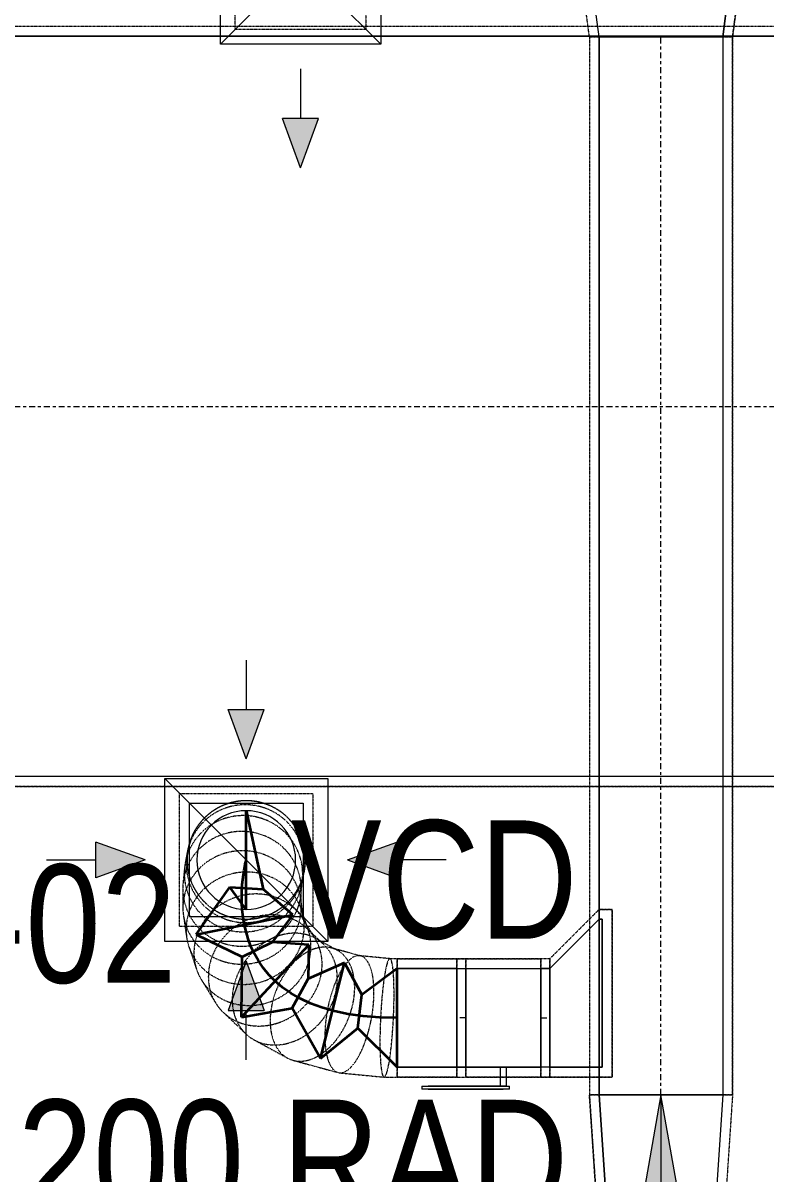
# Model space of a CAD drawing. Header units: inches. Extents: x -83664 to 20107, y -47222 to 19398.
# Drawn here: x -25750 to -24244, y -36482 to -34150 of the extents above; entities that cross this region are included whole.
import ezdxf

# ---------------------------------------------------------------- set-up
doc = ezdxf.new("R2010")
doc.units = ezdxf.units.IN
doc.header["$MEASUREMENT"] = 0
doc.linetypes.add('Center', pattern=[29.999999, 12, -6, 6, -6])
doc.linetypes.add('Hidden 0_50', pattern=[1.0584, 0.5292, -0.5292])
for name, color, linetype, lineweight in [('A-DETL-GENF', 7, 'Continuous', 9), ('G-ANNO-TEXT', 7, 'Continuous', 9), ('M-HVAC-CDFF', 7, 'Continuous', 9), ('M-HVAC-DUCT-CNTR', 7, 'Center', 9), ('M-HVAC-DUCT-IDEN', 7, 'Continuous', 18)]:
    doc.layers.add(name, color=color, linetype=linetype, lineweight=lineweight)
doc.layers.add('M-HVAC-DUCT', color=7, linetype='Continuous', lineweight=9, true_color=0xffe97f)
doc.layers.add('M-HVAC-DUCT-PATT', color=7, linetype='Continuous', lineweight=35, true_color=0x007f00)
doc.styles.add('Arial Narrow_21', font='ARIALN.TTF', dxfattribs={"height": 240})

# ---------------------------------------------------------------- blocks, each defined once
blk = doc.blocks.new('GCE-AT-Return Air Rectangular Diffuser - 230x230-V40-FIRST FLOOR AC CONDITIONING LAYOUT - PART A')
at = {"layer": 'A-DETL-GENF', "true_color": 0xff00ff}
for points in [[(0, 205), (36.4, 305), (-36.4, 305)], [(-305, -36.4), (-205, 0), (-305, 36.4)], [(305, -36.4), (305, 36.4), (205, 0)], [(36.4, -305), (0, -205), (-36.4, -305)]]:
    blk.add_hatch(color=6, dxfattribs=at).paths.add_polyline_path(points)
at = {"layer": 'A-DETL-GENF', "color": 6, "true_color": 0xff00ff}
for p, q in [((0, 405), (0, 305)), ((0, 205), (-36.4, 305)), ((-36.4, 305), (36.4, 305)), ((0, 205), (36.4, 305)), ((-165, 165), (165, 165)), ((-165, -165), (-165, 165)), ((-165, 165), (165, -165)), ((165, 165), (165, -165)), ((-205, 0), (-305, 36.4)), ((-305, -36.4), (-305, 36.4)), ((205, 0), (305, 36.4)), ((305, 36.4), (305, -36.4)), ((405, 0), (305, 0)), ((-405, 0), (-305, 0)), ((-205, 0), (-305, -36.4)), ((205, 0), (305, -36.4)), ((165, -165), (-165, -165)), ((0, -205), (-36.4, -305)), ((0, -205), (36.4, -305)), ((-36.4, -305), (36.4, -305)), ((0, -405), (0, -305))]:
    blk.add_line(p, q, dxfattribs=at)
blk = doc.blocks.new('M_Rectangular to Round Transition - Angle - 45 Degree-7636242-FIRST FLOOR AC CONDITIONING LAYOUT - PART A')
at = {"layer": 'M-HVAC-DUCT', "color": 6, "true_color": 0xff00ff}
for p, q in [((0, 100), (120.7, 100)), ((120.7, 100), (0, 100)), ((0, 100), (0, -100)), ((0, -100), (0, 100)), ((120.7, 0), (120.7, 100)), ((120.7, 0), (120.7, 100)), ((120.7, -100), (120.7, 0)), ((120.7, -100), (120.7, 0)), ((0, -100), (120.7, -100)), ((120.7, -100), (0, -100))]:
    blk.add_line(p, q, dxfattribs=at)
blk = doc.blocks.new('M_Rectangular to Round Transition - Angle - 45 Degree-7626202-FIRST FLOOR AC CONDITIONING LAYOUT - PART A')
at = {"layer": 'M-HVAC-DUCT', "color": 6, "true_color": 0xff00ff}
for p, q in [((132975.6, 86453.8), (133205.6, 86453.8)), ((132975.6, 86223.8), (132975.6, 86453.8)), ((133205.6, 86453.8), (133205.6, 86223.8)), ((133205.6, 86223.8), (132975.6, 86223.8))]:
    blk.add_line(p, q, dxfattribs=at)
for start, end in [(90, 180), (0, 90), (180, 270), (270, 0)]:
    blk.add_arc((133090.6, 86338.8), 100, start, end, dxfattribs=at)
blk = doc.blocks.new('GCE-AT-Supply Air Rectangular Diffuser - 225x225-V55-FIRST FLOOR AC CONDITIONING LAYOUT - PART A')
at = {"layer": 'A-DETL-GENF', "true_color": 0xff7f00}
for points in [[(36.4, 312.5), (0, 412.5), (-36.4, 312.5)], [(-312.5, 36.4), (-412.5, 0), (-312.5, -36.4)], [(412.5, 0), (312.5, 36.4), (312.5, -36.4), (338.5, -26.9)], [(36.4, -312.5), (-36.4, -312.5), (0, -412.5)]]:
    blk.add_hatch(color=30, dxfattribs=at).paths.add_polyline_path(points)
at = {"layer": 'A-DETL-GENF', "color": 30, "true_color": 0xff7f00}
for p, q in [((0, 412.5), (-36.4, 312.5)), ((0, 412.5), (36.4, 312.5)), ((-36.4, 312.5), (36.4, 312.5)), ((0, 212.5), (0, 312.5)), ((-162.5, -162.5), (162.5, 162.5)), ((-162.5, 162.5), (162.5, -162.5)), ((-162.5, -162.5), (-162.5, 162.5)), ((-162.5, 162.5), (162.5, 162.5)), ((162.5, 162.5), (162.5, -162.5)), ((-412.5, 0), (-312.5, 36.4)), ((-312.5, -36.4), (-312.5, 36.4)), ((312.5, 36.4), (312.5, -36.4)), ((412.5, 0), (312.5, 36.4)), ((212.5, 0), (312.5, 0)), ((-412.5, 0), (-312.5, -36.4)), ((-212.5, 0), (-312.5, 0)), ((412.5, 0), (312.5, -36.4)), ((162.5, -162.5), (-162.5, -162.5)), ((0, -212.5), (0, -312.5)), ((36.4, -312.5), (-36.4, -312.5)), ((0, -412.5), (-36.4, -312.5)), ((0, -412.5), (36.4, -312.5))]:
    blk.add_line(p, q, dxfattribs=at)
blk = doc.blocks.new('TEMW-ME-DMP-Volume Control Damper - Standard-V112-FIRST FLOOR AC CONDITIONING LAYOUT - PART A')
at = {"layer": 'M-HVAC-DUCT', "color": 6, "true_color": 0xff00ff}
for p, q in [((-165.1, 138.1), (-165.1, 144.4)), ((-152.4, 144.4), (-165.1, 144.4)), ((0, 144.4), (-152.4, 144.4)), ((-152.4, 144.4), (0, 144.4)), ((12.7, 144.4), (0, 144.4)), ((12.7, 144.4), (12.7, 138.1)), ((-165.1, 138.1), (-152.4, 138.1)), ((0, 138.1), (-152.4, 138.1)), ((-152.4, 138.1), (0, 138.1)), ((-6.4, 100), (-6.4, 138.1)), ((6.3, 138.1), (-6.4, 138.1)), ((6.3, 138.1), (-6.4, 138.1)), ((0, 138.1), (12.7, 138.1)), ((6.3, 138.1), (6.3, 100)), ((-76.2, 100), (-76.2, -100)), ((-76.2, -100), (-76.2, 100)), ((76.2, 100), (-76.2, 100)), ((-76.2, 100), (76.2, 100)), ((-76.2, 100), (76.2, 100)), ((-6.4, 100), (6.3, 100)), ((-6.4, 100), (6.3, 100)), ((76.2, 100), (76.2, -100)), ((76.2, -100), (76.2, 100)), ((-76.2, -100), (76.2, -100)), ((-76.2, -100), (76.2, -100)), ((-76.2, -100), (76.2, -100))]:
    blk.add_line(p, q, dxfattribs=at)
blk = doc.blocks.new('M_Rectangular Tap - Beveled - Standard-7399545-FIRST FLOOR AC CONDITIONING LAYOUT - PART A')
at = {"layer": 'M-HVAC-DUCT', "color": 6, "true_color": 0xff00ff}
for p, q in [((0, 200), (-6.096, 200)), ((-6.096, -100), (-6.096, 200)), ((-6.096, 200), (-6.096, -100)), ((-6.096, 200), (0, 200)), ((100, 100), (0, 200)), ((100, 100), (0, 200)), ((100, 100), (100, -100)), ((100, -100), (100, 100)), ((-6.096, -100), (100, -100)), ((100, -100), (-6.096, -100))]:
    blk.add_line(p, q, dxfattribs=at)
blk = doc.blocks.new('M_Rectangular Transition - Length - Standard-9472428-FIRST FLOOR AC CONDITIONING LAYOUT - PART A')
at = {"layer": 'M-HVAC-DUCT', "color": 6, "true_color": 0xff00ff}
for p, q in [((0, 125), (375, 175.3)), ((0, 125), (375, 175.3)), ((375, -174.7), (375, 175.3)), ((375, 175.3), (375, -174.7)), ((0, 125), (0, -125)), ((0, -125), (0, 125)), ((0, -125), (375, -174.7)), ((375, -174.7), (0, -125))]:
    blk.add_line(p, q, dxfattribs=at)
blk = doc.blocks.new('M_Rectangular Transition - Length - Standard-7517245-FIRST FLOOR AC CONDITIONING LAYOUT - PART A')
at = {"layer": 'M-HVAC-DUCT', "color": 6, "true_color": 0xff00ff}
for p, q in [((0, 125), (0, -125)), ((0, 125), (375, 100)), ((0, 125), (375, 100)), ((0, -125), (0, 125)), ((375, -100), (375, 100)), ((375, 100), (375, -100)), ((0, -125), (375, -100)), ((375, -100), (0, -125))]:
    blk.add_line(p, q, dxfattribs=at)
blk = doc.blocks.new('TEMW-SMBZ-HO-BM-HVAC-00002_rvt-1-FIRST FLOOR AC CONDITIONING LAYOUT - PART A')
at = {"layer": 'M-HVAC-DUCT', "color": 6, "linetype": 'Hidden 0_50', "true_color": 0xff00ff}
for p, q in [((126854.7, 64194.6), (126804.4, 64569.6)), ((126854.7, 64194.6), (126804.4, 64569.6)), ((127144.7, 64194.6), (127194.4, 64569.6)), ((127194.4, 64569.6), (127144.7, 64194.6)), ((127144.7, 64194.6), (126854.7, 64194.6)), ((126854.7, 64194.6), (127144.7, 64194.6)), ((126854.7, 64194.6), (126854.7, 62051)), ((126854.7, 64194.6), (126854.7, 62051)), ((126854.7, 64194.6), (127144.7, 64194.6)), ((127144.7, 64194.6), (126854.7, 64194.6)), ((127144.7, 62051), (127144.7, 64194.6)), ((127144.7, 64194.6), (127144.7, 62051)), ((126024.4, 62391.8), (126024.4, 62661.8)), ((126024.4, 62661.8), (126294.4, 62661.8)), ((126294.4, 62661.8), (126294.4, 62391.8)), ((126039.5, 62541), (126035.7, 62520.3)), ((126042.8, 62555.4), (126041, 62547.9)), ((126034.4, 62511), (126031.3, 62479.9)), ((126271.9, 62477.4), (126275.6, 62497.7)), ((126274.1, 62490.8), (126275.9, 62498.2)), ((126270.2, 62456.8), (126273.2, 62486.8)), ((126271, 62432.2), (126270.7, 62468.8)), ((126030.7, 62467.9), (126031, 62429.1)), ((126275.8, 62407.2), (126269.8, 62447.4)), ((126285, 62385.3), (126271.2, 62425.9)), ((126774.7, 62326.8), (126874.7, 62426.8)), ((126874.7, 62426.8), (126774.7, 62326.8)), ((126874.7, 62426.8), (126900.8, 62426.8)), ((126900.8, 62426.8), (126874.7, 62426.8)), ((126900.8, 62426.8), (126900.8, 62086.8)), ((126900.8, 62086.8), (126900.8, 62426.8)), ((126032.2, 62413.8), (126038.6, 62369.9)), ((126298.4, 62368.5), (126275.1, 62406.3)), ((126294.4, 62391.8), (126024.4, 62391.8)), ((126316.4, 62355.7), (126282.8, 62387.7)), ((126343.9, 62343.9), (126299.4, 62368.1)), ((126043.2, 62351.2), (126058.9, 62304.7)), ((126391.6, 62332.3), (126332.8, 62348.3)), ((126450.5, 62326.8), (126388.8, 62332.8)), ((126465.1, 62326.8), (126450.4, 62326.8)), ((126465.1, 62086.8), (126465.1, 62326.8)), ((126465.1, 62086.8), (126465.1, 62326.8)), ((126585.8, 62326.8), (126465.1, 62326.8)), ((126465.1, 62326.8), (126585.8, 62326.8)), ((126465.1, 62326.8), (126465.1, 62206.8)), ((126465.1, 62326.8), (126465.1, 62206.8)), ((126585.8, 62326.8), (126585.8, 62086.8)), ((126585.8, 62086.8), (126585.8, 62326.8)), ((126585.8, 62326.8), (126585.8, 62086.8)), ((126585.8, 62086.8), (126585.8, 62326.8)), ((126604, 62326.8), (126585.8, 62326.8)), ((126585.8, 62326.8), (126604, 62326.8)), ((126756.4, 62326.8), (126604, 62326.8)), ((126604, 62326.8), (126604, 62086.8)), ((126604, 62086.8), (126604, 62326.8)), ((126604, 62326.8), (126756.4, 62326.8)), ((126604, 62326.8), (126604, 62086.8)), ((126604, 62086.8), (126604, 62326.8)), ((126756.4, 62086.8), (126756.4, 62326.8)), ((126756.4, 62326.8), (126756.4, 62086.8)), ((126756.4, 62086.8), (126756.4, 62326.8)), ((126756.4, 62326.8), (126756.4, 62086.8)), ((126774.7, 62326.8), (126756.4, 62326.8)), ((126774.7, 62326.8), (126756.4, 62326.8)), ((126774.7, 62086.8), (126774.7, 62326.8)), ((126774.7, 62326.8), (126774.7, 62086.8)), ((126774.7, 62086.8), (126774.7, 62326.8)), ((126774.7, 62326.8), (126774.7, 62086.8)), ((126068.7, 62283.8), (126097.2, 62237.4)), ((126112.8, 62218.2), (126158.5, 62174.7)), ((126465.1, 62206.8), (126465.1, 62086.8)), ((126465.1, 62206.8), (126465.1, 62086.8)), ((126175.5, 62162.3), (126243.1, 62125.5)), ((126254.2, 62121), (126345.3, 62096.2)), ((126348.1, 62095.6), (126438.6, 62086.8)), ((126438.8, 62086.8), (126465.1, 62086.8)), ((126585.8, 62086.8), (126465.1, 62086.8)), ((126465.1, 62086.8), (126585.8, 62086.8)), ((126585.8, 62086.8), (126604, 62086.8)), ((126585.8, 62086.8), (126604, 62086.8)), ((126604, 62086.8), (126756.4, 62086.8)), ((126756.4, 62086.8), (126604, 62086.8)), ((126756.4, 62086.8), (126774.7, 62086.8)), ((126774.7, 62086.8), (126756.4, 62086.8)), ((126900.8, 62086.8), (126774.7, 62086.8)), ((126774.7, 62086.8), (126900.8, 62086.8)), ((127144.7, 62051), (126854.7, 62051)), ((126854.7, 62051), (127144.7, 62051)), ((126854.7, 62051), (126879.7, 61676)), ((126879.7, 61676), (126854.7, 62051)), ((127144.7, 62051), (126854.7, 62051)), ((126854.7, 62051), (127144.7, 62051)), ((127144.7, 62051), (127119.7, 61676)), ((127144.7, 62051), (127119.7, 61676))]:
    blk.add_line(p, q, dxfattribs=at)
at = {"layer": 'M-HVAC-DUCT', "color": 30, "linetype": 'Hidden 0_50', "true_color": 0xff7f00}
for p, q in [((126136.9, 64209.3), (126136.9, 64474.3)), ((126401.9, 64474.3), (126401.9, 64209.3)), ((128207, 64215.6), (124159.4, 64215.6)), ((128207, 64215.6), (124159.4, 64215.6)), ((126401.9, 64209.3), (126136.9, 64209.3)), ((124159.4, 62675.6), (128207, 62675.6)), ((128207, 62675.6), (124159.4, 62675.6))]:
    blk.add_line(p, q, dxfattribs=at)
at = {"layer": 'M-HVAC-DUCT', "color": 30, "true_color": 0xff7f00}
for p, q in [((124159.4, 64195.6), (128207, 64195.6)), ((128207, 64195.6), (124159.4, 64195.6)), ((128207, 62695.6), (124159.4, 62695.6)), ((128207, 62695.6), (124159.4, 62695.6))]:
    blk.add_line(p, q, dxfattribs=at)
at = {"layer": 'M-HVAC-DUCT', "color": 6, "true_color": 0xff00ff}
for p, q in [((126874.7, 64194.6), (127124.7, 64194.6)), ((127124.7, 64194.6), (126874.7, 64194.6)), ((126874.7, 62051), (126874.7, 64194.6)), ((126874.7, 64194.6), (126874.7, 62051)), ((127124.7, 64194.6), (127124.7, 62051)), ((127124.7, 64194.6), (127124.7, 62051)), ((126874.7, 62406.8), (126880.8, 62406.8)), ((126874.7, 62406.8), (126874.7, 62106.8)), ((126874.7, 62406.8), (126874.7, 62106.8)), ((126880.8, 62406.8), (126874.7, 62406.8)), ((126880.8, 62406.8), (126880.8, 62106.8)), ((126880.8, 62106.8), (126880.8, 62406.8)), ((126585.8, 62106.8), (126585.8, 62306.8)), ((126585.8, 62306.8), (126585.8, 62106.8)), ((126585.8, 62306.8), (126604, 62306.8)), ((126585.8, 62306.8), (126604, 62306.8)), ((126604, 62106.8), (126604, 62306.8)), ((126604, 62306.8), (126604, 62106.8)), ((126756.4, 62306.8), (126756.4, 62106.8)), ((126756.4, 62106.8), (126756.4, 62306.8)), ((126756.4, 62306.8), (126774.7, 62306.8)), ((126774.7, 62306.8), (126756.4, 62306.8)), ((126774.7, 62306.8), (126774.7, 62106.8)), ((126774.7, 62106.8), (126774.7, 62306.8)), ((126604, 62106.8), (126585.8, 62106.8)), ((126585.8, 62106.8), (126604, 62106.8)), ((126774.7, 62106.8), (126756.4, 62106.8)), ((126774.7, 62106.8), (126756.4, 62106.8)), ((126880.8, 62106.8), (126874.7, 62106.8)), ((126874.7, 62106.8), (126880.8, 62106.8)), ((126874.7, 62051), (127124.7, 62051)), ((127124.7, 62051), (126874.7, 62051))]:
    blk.add_line(p, q, dxfattribs=at)
at = {"layer": 'M-HVAC-DUCT', "color": 6, "linetype": 'Hidden 0_50', "true_color": 0xff00ff}
for start, end in [(67.964, 247.964), (90, 180), (247.964, 67.964), (0, 90), (180, 270), (270, 0)]:
    blk.add_arc((126159.4, 62526.8), 120, start, end, dxfattribs=at)
for points in [[(126202.4, 62629.9), (126192.7, 62633.8), (126172.2, 62639.1), (126140.5, 62638.9), (126110, 62630.5), (126082.7, 62614.6), (126060.6, 62592.1), (126045, 62564.7), (126037.1, 62534.2), (126037.4, 62502.7), (126045.9, 62472.3), (126062, 62445.2), (126084.6, 62423), (126103, 62412.7), (126112.7, 62408.8)], [(126204.4, 62638), (126194.7, 62641.9), (126174.2, 62647.2), (126142.5, 62647), (126112, 62638.5), (126084.7, 62622.5), (126062.5, 62599.9), (126046.8, 62572.3), (126038.9, 62541.6), (126039.1, 62510), (126047.6, 62479.4), (126063.7, 62452.1), (126086.2, 62429.9), (126104.6, 62419.5), (126114.3, 62415.5)], [(126114.3, 62415.5), (126124, 62411.6), (126144.5, 62406.3), (126176.2, 62406.6), (126206.7, 62415), (126234, 62431.1), (126256.2, 62453.7), (126271.9, 62481.2), (126279.8, 62511.9), (126279.6, 62543.6), (126271.1, 62574.1), (126255, 62601.4), (126232.5, 62623.7), (126214.1, 62634.1), (126204.4, 62638)], [(126198.4, 62608), (126188.7, 62611.9), (126168.2, 62617.1), (126136.5, 62616.9), (126106, 62608.7), (126078.8, 62593), (126056.7, 62570.8), (126041.1, 62543.8), (126033.3, 62513.7), (126033.7, 62482.6), (126042.2, 62452.6), (126058.4, 62425.7), (126081.1, 62403.9), (126099.5, 62393.6), (126109.2, 62389.7)], [(126112.7, 62408.8), (126122.4, 62404.8), (126142.8, 62399.5), (126174.5, 62399.8), (126205, 62408.1), (126232.3, 62424.1), (126254.5, 62446.5), (126270.1, 62473.9), (126278, 62504.4), (126277.7, 62535.9), (126269.2, 62566.3), (126253.1, 62593.5), (126230.5, 62615.6), (126212.1, 62626), (126202.4, 62629.9)], [(126109.2, 62389.7), (126118.9, 62385.9), (126139.4, 62380.6), (126171, 62380.8), (126201.5, 62389.1), (126228.8, 62404.8), (126250.9, 62427), (126266.4, 62454), (126274.3, 62484.1), (126273.9, 62515.2), (126265.3, 62545.2), (126249.2, 62572.1), (126226.5, 62593.9), (126208.1, 62604.2), (126198.4, 62608)], [(126195.2, 62576.2), (126185.5, 62580), (126165, 62585.1), (126133.3, 62584.8), (126102.8, 62576.6), (126075.6, 62560.9), (126053.5, 62539), (126038, 62512.3), (126030.2, 62482.5), (126030.6, 62451.8), (126039.2, 62422.2), (126055.4, 62395.8), (126078.1, 62374.3), (126096.5, 62364.3), (126106.3, 62360.5)], [(126106.3, 62360.5), (126116, 62356.7), (126136.5, 62351.6), (126168.1, 62351.9), (126198.6, 62360.1), (126225.9, 62375.8), (126248, 62397.7), (126263.5, 62424.4), (126271.3, 62454.2), (126270.9, 62484.9), (126262.3, 62514.5), (126246.1, 62540.9), (126223.4, 62562.4), (126204.9, 62572.4), (126195.2, 62576.2)], [(126195.5, 62537.6), (126185.8, 62541.3), (126165.3, 62546.1), (126133.6, 62545.5), (126103.1, 62537.1), (126075.9, 62521.4), (126053.8, 62499.5), (126038.3, 62473), (126030.5, 62443.5), (126030.9, 62413.2), (126039.5, 62384), (126055.7, 62358), (126078.4, 62337), (126096.8, 62327.2), (126106.5, 62323.6)], [(126106.5, 62323.6), (126116.3, 62319.9), (126136.7, 62315.1), (126168.4, 62315.7), (126198.9, 62324.1), (126226.1, 62339.8), (126248.2, 62361.7), (126263.7, 62388.2), (126271.5, 62417.7), (126271.1, 62448), (126262.5, 62477.2), (126246.3, 62503.2), (126223.6, 62524.2), (126205.2, 62534), (126195.5, 62537.6)], [(126201.7, 62495.2), (126192, 62498.7), (126171.6, 62503.1), (126140, 62502), (126109.6, 62493.1), (126082.4, 62477.2), (126060.3, 62455.1), (126044.8, 62428.6), (126037, 62399.3), (126037.4, 62369.2), (126045.9, 62340.5), (126062, 62315.1), (126084.6, 62294.7), (126103, 62285.3), (126112.7, 62281.9)], [(126112.7, 62281.9), (126122.4, 62278.4), (126142.8, 62273.9), (126174.4, 62275.1), (126204.8, 62283.9), (126232, 62299.9), (126254.1, 62321.9), (126269.6, 62348.5), (126277.4, 62377.8), (126277, 62407.8), (126268.5, 62436.5), (126252.4, 62462), (126229.8, 62482.4), (126211.4, 62491.8), (126201.7, 62495.2)], [(126216.3, 62452), (126206.7, 62455.2), (126186.5, 62459), (126155.2, 62457), (126125.1, 62447.4), (126098.1, 62430.8), (126076.2, 62408.3), (126060.7, 62381.5), (126052.9, 62352.3), (126053.2, 62322.5), (126061.5, 62294.3), (126077.4, 62269.5), (126099.8, 62249.9), (126117.9, 62241.2), (126127.5, 62238)], [(126127.5, 62238), (126137.1, 62234.9), (126157.3, 62231), (126188.6, 62233), (126218.8, 62242.7), (126245.8, 62259.3), (126267.7, 62281.7), (126283.1, 62308.5), (126291, 62337.8), (126290.7, 62367.5), (126282.3, 62395.7), (126266.4, 62420.5), (126244.1, 62440.1), (126225.9, 62448.9), (126216.3, 62452)], [(126241.4, 62411.2), (126232.1, 62413.9), (126212.5, 62416.8), (126182.1, 62413.4), (126152.7, 62402.4), (126126.4, 62384.7), (126105, 62361.4), (126089.9, 62334.1), (126082.2, 62304.7), (126082.3, 62275.2), (126090.3, 62247.5), (126105.6, 62223.7), (126127.2, 62205.2), (126144.9, 62197.4), (126154.2, 62194.7)], [(126154.2, 62194.7), (126163.5, 62192), (126183.1, 62189.1), (126213.5, 62192.5), (126242.9, 62203.5), (126269.2, 62221.2), (126290.6, 62244.5), (126305.7, 62271.8), (126313.5, 62301.2), (126313.3, 62330.7), (126305.3, 62358.3), (126290, 62382.2), (126268.4, 62400.7), (126250.8, 62408.5), (126241.4, 62411.2)], [(126278.4, 62376.1), (126269.8, 62378.1), (126251.7, 62379.5), (126223.6, 62373.9), (126196.4, 62360.8), (126172, 62341.3), (126152.1, 62316.6), (126138, 62288.3), (126130.7, 62258.5), (126130.6, 62229.2), (126137.9, 62202.3), (126151.9, 62179.6), (126171.7, 62162.9), (126187.9, 62156.3), (126196.5, 62154.3)], [(126196.5, 62154.3), (126205.1, 62152.3), (126223.2, 62150.9), (126251.3, 62156.5), (126278.5, 62169.5), (126302.9, 62189.1), (126322.8, 62213.8), (126336.9, 62242.1), (126344.2, 62271.9), (126344.3, 62301.2), (126337, 62328.1), (126323, 62350.7), (126303.2, 62367.5), (126287, 62374.1), (126278.4, 62376.1)], [(126327, 62349.6), (126320.1, 62350.6), (126305.6, 62350.1), (126282.9, 62341.5), (126261, 62325.6), (126241.4, 62303.5), (126225.2, 62276.7), (126213.7, 62247), (126207.7, 62216.5), (126207.4, 62187.3), (126213.1, 62161.2), (126224.2, 62140.2), (126240.1, 62125.6), (126253, 62120.8), (126259.9, 62119.8)], [(126259.9, 62119.8), (126266.9, 62118.7), (126281.3, 62119.2), (126304, 62127.8), (126325.9, 62143.7), (126345.6, 62165.8), (126361.7, 62192.6), (126373.2, 62222.3), (126379.3, 62252.8), (126379.5, 62282), (126373.8, 62308.1), (126362.7, 62329.1), (126346.8, 62343.7), (126333.9, 62348.5), (126327, 62349.6)], [(126388.3, 62332.9), (126384.3, 62333.1), (126375.9, 62331), (126362.8, 62319.7), (126350.1, 62301.3), (126338.6, 62277), (126329.1, 62248.4), (126322.4, 62217.4), (126318.7, 62186.3), (126318.5, 62157), (126321.7, 62131.7), (126328, 62111.9), (126337.2, 62099.2), (126344.6, 62095.9), (126348.6, 62095.6)], [(126348.6, 62095.6), (126352.6, 62095.3), (126361, 62097.5), (126374.2, 62108.7), (126386.9, 62127.1), (126398.4, 62151.4), (126407.8, 62180.1), (126414.6, 62211), (126418.2, 62242.2), (126418.4, 62271.4), (126415.3, 62296.8), (126408.9, 62316.5), (126399.8, 62329.3), (126392.3, 62332.6), (126388.3, 62332.9)], [(126450.4, 62326.8), (126449.2, 62326.8), (126446.8, 62324), (126443, 62311.9), (126439.4, 62292.6), (126436.1, 62267.5), (126433.3, 62238.2), (126431.4, 62206.8), (126430.3, 62175.4), (126430.2, 62146.1), (126431.1, 62120.9), (126432.9, 62101.7), (126435.5, 62089.5), (126437.6, 62086.8), (126438.8, 62086.8)], [(126438.8, 62086.8), (126439.9, 62086.8), (126442.3, 62089.5), (126446.1, 62101.7), (126449.8, 62120.9), (126453.1, 62146.1), (126455.8, 62175.4), (126457.8, 62206.8), (126458.9, 62238.2), (126458.9, 62267.5), (126458.1, 62292.6), (126456.3, 62311.9), (126453.6, 62324), (126451.5, 62326.8), (126450.4, 62326.8)]]:
    blk.add_open_spline(points, degree=3, dxfattribs=at)
at = {"layer": 'M-HVAC-DUCT-CNTR', "color": 6, "true_color": 0xff00ff}
for p, q in [((126999.7, 62051), (126999.7, 64194.6)), ((126604, 62206.8), (126585.8, 62206.8)), ((126756.4, 62206.8), (126774.7, 62206.8))]:
    blk.add_line(p, q, dxfattribs=at)
at = {"layer": 'M-HVAC-DUCT-CNTR', "color": 30, "true_color": 0xff7f00}
blk.add_line((124159.4, 63445.6), (128207, 63445.6), dxfattribs=at)
at = {"layer": 'M-HVAC-DUCT-CNTR', "color": 6, "linetype": 'Continuous', "lineweight": 35, "true_color": 0xff00ff}
blk.add_open_spline([(126465.1, 62206.8), (126068.1, 62206.8), (126159.4, 62526.8), (126159.4, 62526.8)], degree=3, dxfattribs=at)
at = {"layer": 'M-HVAC-DUCT-PATT', "color": 6, "true_color": 0xff00ff}
for p, q in [((126159.4, 62426.8), (126159.4, 62626.8)), ((126159.4, 62626.8), (126193.6, 62467.8)), ((126057.6, 62376), (126125.9, 62471.9)), ((126159.4, 62426.8), (126125.9, 62471.9)), ((126125.9, 62471.9), (126193.6, 62467.8)), ((126253.7, 62415.4), (126193.6, 62467.8)), ((126057.6, 62376), (126253.7, 62415.4)), ((126057.6, 62376), (126253.7, 62415.4)), ((126253.7, 62415.4), (126212.2, 62360.2)), ((126057.6, 62376), (126151, 62330.7)), ((126149.6, 62208.3), (126285.9, 62354.6)), ((126149.6, 62208.3), (126285.9, 62354.6)), ((126151, 62330.7), (126212.2, 62360.2)), ((126285.9, 62354.6), (126212.2, 62360.2)), ((126285.9, 62354.6), (126284.6, 62286)), ((126149.6, 62208.3), (126151, 62330.7)), ((126358.7, 62318.5), (126284.6, 62286)), ((126309.8, 62124.5), (126358.7, 62318.5)), ((126309.8, 62124.5), (126358.7, 62318.5)), ((126358.7, 62318.5), (126393.7, 62253.6)), ((126465.1, 62306.8), (126393.7, 62253.6)), ((126465.1, 62106.8), (126465.1, 62306.8)), ((126465.1, 62106.8), (126465.1, 62306.8)), ((126252.3, 62226.4), (126284.6, 62286)), ((126385.2, 62186.3), (126393.7, 62253.6)), ((126149.6, 62208.3), (126252.3, 62226.4)), ((126309.8, 62124.5), (126252.3, 62226.4)), ((126309.8, 62124.5), (126385.2, 62186.3)), ((126465.1, 62106.8), (126385.2, 62186.3))]:
    blk.add_line(p, q, dxfattribs=at)
at = {"layer": 'M-HVAC-CDFF', "color": 6, "linetype": 'Hidden 0_50', "lineweight": 9, "true_color": 0xff00ff}
for name, p in [('GCE-AT-Supply Air Rectangular Diffuser - 225x225-V55-FIRST FLOOR AC CONDITIONING LAYOUT - PART A', (126269.4, 64341.8)), ('GCE-AT-Return Air Rectangular Diffuser - 230x230-V40-FIRST FLOOR AC CONDITIONING LAYOUT - PART A', (126159.4, 62526.8))]:
    blk.add_blockref(name, p, dxfattribs=at)
at = {"layer": 'M-HVAC-DUCT', "color": 6, "linetype": 'Hidden 0_50', "lineweight": 9, "true_color": 0xff00ff}
for name, p, rotation in [('M_Rectangular Transition - Length - Standard-9472428-FIRST FLOOR AC CONDITIONING LAYOUT - PART A', (126999.7, 64194.6), 90), ('M_Rectangular to Round Transition - Angle - 45 Degree-7636242-FIRST FLOOR AC CONDITIONING LAYOUT - PART A', (126585.8, 62206.8), 180), ('M_Rectangular Transition - Length - Standard-7517245-FIRST FLOOR AC CONDITIONING LAYOUT - PART A', (126999.7, 62051), 270)]:
    blk.add_blockref(name, p, dxfattribs=dict(at, rotation=rotation))
blk.add_blockref('M_Rectangular to Round Transition - Angle - 45 Degree-7626202-FIRST FLOOR AC CONDITIONING LAYOUT - PART A', (-6931.2, -23812.1), dxfattribs=at)
at = {"layer": 'M-HVAC-DUCT', "color": 6, "linetype": 'Hidden 0_50', "lineweight": 9, "true_color": 0xff00ff, "extrusion": (0, 0, -1)}
blk.add_blockref('M_Rectangular Tap - Beveled - Standard-7399545-FIRST FLOOR AC CONDITIONING LAYOUT - PART A', (-126874.7, 62206.8), dxfattribs=at)
at = {"layer": 'M-HVAC-DUCT', "color": 6, "linetype": 'Hidden 0_50', "lineweight": 9, "true_color": 0xff00ff, "extrusion": (0, 0, -1), "rotation": 180}
blk.add_blockref('TEMW-ME-DMP-Volume Control Damper - Standard-V112-FIRST FLOOR AC CONDITIONING LAYOUT - PART A', (-126680.2, 62206.8), dxfattribs=at)
blk = doc.blocks.new('TEMW-SMBZ-HO-BM-HVAC-00002_rvt-2-FIRST FLOOR AC CONDITIONING LAYOUT - PART A')
at = {"layer": 'M-HVAC-DUCT', "color": 6, "linetype": 'Hidden 0_50', "true_color": 0xff00ff}
for p, q in [((126854.7, 64194.6), (126804.4, 64569.6)), ((126854.7, 64194.6), (126804.4, 64569.6)), ((127144.7, 64194.6), (127194.4, 64569.6)), ((127194.4, 64569.6), (127144.7, 64194.6)), ((127144.7, 64194.6), (126854.7, 64194.6)), ((126854.7, 64194.6), (127144.7, 64194.6)), ((126854.7, 64194.6), (126854.7, 62051)), ((126854.7, 64194.6), (126854.7, 62051)), ((126854.7, 64194.6), (127144.7, 64194.6)), ((127144.7, 64194.6), (126854.7, 64194.6)), ((127144.7, 62051), (127144.7, 64194.6)), ((127144.7, 64194.6), (127144.7, 62051)), ((126024.4, 62391.8), (126024.4, 62661.8)), ((126024.4, 62661.8), (126294.4, 62661.8)), ((126294.4, 62661.8), (126294.4, 62391.8)), ((126039.5, 62541), (126035.7, 62520.3)), ((126042.8, 62555.4), (126041, 62547.9)), ((126034.4, 62511), (126031.3, 62479.9)), ((126271.9, 62477.4), (126275.6, 62497.7)), ((126274.1, 62490.8), (126275.9, 62498.2)), ((126270.2, 62456.8), (126273.2, 62486.8)), ((126271, 62432.2), (126270.7, 62468.8)), ((126030.7, 62467.9), (126031, 62429.1)), ((126275.8, 62407.2), (126269.8, 62447.4)), ((126285, 62385.3), (126271.2, 62425.9)), ((126774.7, 62326.8), (126874.7, 62426.8)), ((126874.7, 62426.8), (126774.7, 62326.8)), ((126874.7, 62426.8), (126900.8, 62426.8)), ((126900.8, 62426.8), (126874.7, 62426.8)), ((126900.8, 62426.8), (126900.8, 62086.8)), ((126900.8, 62086.8), (126900.8, 62426.8)), ((126032.2, 62413.8), (126038.6, 62369.9)), ((126298.4, 62368.5), (126275.1, 62406.3)), ((126294.4, 62391.8), (126024.4, 62391.8)), ((126316.4, 62355.7), (126282.8, 62387.7)), ((126343.9, 62343.9), (126299.4, 62368.1)), ((126043.2, 62351.2), (126058.9, 62304.7)), ((126391.6, 62332.3), (126332.8, 62348.3)), ((126450.5, 62326.8), (126388.8, 62332.8)), ((126465.1, 62326.8), (126450.4, 62326.8)), ((126465.1, 62086.8), (126465.1, 62326.8)), ((126465.1, 62086.8), (126465.1, 62326.8)), ((126585.8, 62326.8), (126465.1, 62326.8)), ((126465.1, 62326.8), (126585.8, 62326.8)), ((126465.1, 62326.8), (126465.1, 62206.8)), ((126465.1, 62326.8), (126465.1, 62206.8)), ((126585.8, 62326.8), (126585.8, 62086.8)), ((126585.8, 62086.8), (126585.8, 62326.8)), ((126585.8, 62326.8), (126585.8, 62086.8)), ((126585.8, 62086.8), (126585.8, 62326.8)), ((126604, 62326.8), (126585.8, 62326.8)), ((126585.8, 62326.8), (126604, 62326.8)), ((126756.4, 62326.8), (126604, 62326.8)), ((126604, 62326.8), (126604, 62086.8)), ((126604, 62086.8), (126604, 62326.8)), ((126604, 62326.8), (126756.4, 62326.8)), ((126604, 62326.8), (126604, 62086.8)), ((126604, 62086.8), (126604, 62326.8)), ((126756.4, 62086.8), (126756.4, 62326.8)), ((126756.4, 62326.8), (126756.4, 62086.8)), ((126756.4, 62086.8), (126756.4, 62326.8)), ((126756.4, 62326.8), (126756.4, 62086.8)), ((126774.7, 62326.8), (126756.4, 62326.8)), ((126774.7, 62326.8), (126756.4, 62326.8)), ((126774.7, 62086.8), (126774.7, 62326.8)), ((126774.7, 62326.8), (126774.7, 62086.8)), ((126774.7, 62086.8), (126774.7, 62326.8)), ((126774.7, 62326.8), (126774.7, 62086.8)), ((126068.7, 62283.8), (126097.2, 62237.4)), ((126112.8, 62218.2), (126158.5, 62174.7)), ((126465.1, 62206.8), (126465.1, 62086.8)), ((126465.1, 62206.8), (126465.1, 62086.8)), ((126175.5, 62162.3), (126243.1, 62125.5)), ((126254.2, 62121), (126345.3, 62096.2)), ((126348.1, 62095.6), (126438.6, 62086.8)), ((126438.8, 62086.8), (126465.1, 62086.8)), ((126585.8, 62086.8), (126465.1, 62086.8)), ((126465.1, 62086.8), (126585.8, 62086.8)), ((126585.8, 62086.8), (126604, 62086.8)), ((126585.8, 62086.8), (126604, 62086.8)), ((126604, 62086.8), (126756.4, 62086.8)), ((126756.4, 62086.8), (126604, 62086.8)), ((126756.4, 62086.8), (126774.7, 62086.8)), ((126774.7, 62086.8), (126756.4, 62086.8)), ((126900.8, 62086.8), (126774.7, 62086.8)), ((126774.7, 62086.8), (126900.8, 62086.8)), ((127144.7, 62051), (126854.7, 62051)), ((126854.7, 62051), (127144.7, 62051)), ((126854.7, 62051), (126879.7, 61676)), ((126879.7, 61676), (126854.7, 62051)), ((127144.7, 62051), (126854.7, 62051)), ((126854.7, 62051), (127144.7, 62051)), ((127144.7, 62051), (127119.7, 61676)), ((127144.7, 62051), (127119.7, 61676))]:
    blk.add_line(p, q, dxfattribs=at)
at = {"layer": 'M-HVAC-DUCT', "color": 30, "linetype": 'Hidden 0_50', "true_color": 0xff7f00}
for p, q in [((126136.9, 64209.3), (126136.9, 64474.3)), ((126401.9, 64474.3), (126401.9, 64209.3)), ((128207, 64215.6), (124159.4, 64215.6)), ((128207, 64215.6), (124159.4, 64215.6)), ((126401.9, 64209.3), (126136.9, 64209.3)), ((124159.4, 62675.6), (128207, 62675.6)), ((128207, 62675.6), (124159.4, 62675.6))]:
    blk.add_line(p, q, dxfattribs=at)
at = {"layer": 'M-HVAC-DUCT', "color": 30, "true_color": 0xff7f00}
for p, q in [((124159.4, 64195.6), (128207, 64195.6)), ((128207, 64195.6), (124159.4, 64195.6)), ((128207, 62695.6), (124159.4, 62695.6)), ((128207, 62695.6), (124159.4, 62695.6))]:
    blk.add_line(p, q, dxfattribs=at)
at = {"layer": 'M-HVAC-DUCT', "color": 6, "true_color": 0xff00ff}
for p, q in [((126874.7, 64194.6), (127124.7, 64194.6)), ((127124.7, 64194.6), (126874.7, 64194.6)), ((126874.7, 62051), (126874.7, 64194.6)), ((126874.7, 64194.6), (126874.7, 62051)), ((127124.7, 64194.6), (127124.7, 62051)), ((127124.7, 64194.6), (127124.7, 62051)), ((126874.7, 62406.8), (126880.8, 62406.8)), ((126874.7, 62406.8), (126874.7, 62106.8)), ((126874.7, 62406.8), (126874.7, 62106.8)), ((126880.8, 62406.8), (126874.7, 62406.8)), ((126880.8, 62406.8), (126880.8, 62106.8)), ((126880.8, 62106.8), (126880.8, 62406.8)), ((126585.8, 62106.8), (126585.8, 62306.8)), ((126585.8, 62306.8), (126585.8, 62106.8)), ((126585.8, 62306.8), (126604, 62306.8)), ((126585.8, 62306.8), (126604, 62306.8)), ((126604, 62106.8), (126604, 62306.8)), ((126604, 62306.8), (126604, 62106.8)), ((126756.4, 62306.8), (126756.4, 62106.8)), ((126756.4, 62106.8), (126756.4, 62306.8)), ((126756.4, 62306.8), (126774.7, 62306.8)), ((126774.7, 62306.8), (126756.4, 62306.8)), ((126774.7, 62306.8), (126774.7, 62106.8)), ((126774.7, 62106.8), (126774.7, 62306.8)), ((126604, 62106.8), (126585.8, 62106.8)), ((126585.8, 62106.8), (126604, 62106.8)), ((126774.7, 62106.8), (126756.4, 62106.8)), ((126774.7, 62106.8), (126756.4, 62106.8)), ((126880.8, 62106.8), (126874.7, 62106.8)), ((126874.7, 62106.8), (126880.8, 62106.8)), ((126874.7, 62051), (127124.7, 62051)), ((127124.7, 62051), (126874.7, 62051))]:
    blk.add_line(p, q, dxfattribs=at)
at = {"layer": 'M-HVAC-DUCT', "color": 6, "linetype": 'Hidden 0_50', "true_color": 0xff00ff}
for start, end in [(67.964, 247.964), (90, 180), (247.964, 67.964), (0, 90), (180, 270), (270, 0)]:
    blk.add_arc((126159.4, 62526.8), 120, start, end, dxfattribs=at)
for points in [[(126202.4, 62629.9), (126192.7, 62633.8), (126172.2, 62639.1), (126140.5, 62638.9), (126110, 62630.5), (126082.7, 62614.6), (126060.6, 62592.1), (126045, 62564.7), (126037.1, 62534.2), (126037.4, 62502.7), (126045.9, 62472.3), (126062, 62445.2), (126084.6, 62423), (126103, 62412.7), (126112.7, 62408.8)], [(126204.4, 62638), (126194.7, 62641.9), (126174.2, 62647.2), (126142.5, 62647), (126112, 62638.5), (126084.7, 62622.5), (126062.5, 62599.9), (126046.8, 62572.3), (126038.9, 62541.6), (126039.1, 62510), (126047.6, 62479.4), (126063.7, 62452.1), (126086.2, 62429.9), (126104.6, 62419.5), (126114.3, 62415.5)], [(126114.3, 62415.5), (126124, 62411.6), (126144.5, 62406.3), (126176.2, 62406.6), (126206.7, 62415), (126234, 62431.1), (126256.2, 62453.7), (126271.9, 62481.2), (126279.8, 62511.9), (126279.6, 62543.6), (126271.1, 62574.1), (126255, 62601.4), (126232.5, 62623.7), (126214.1, 62634.1), (126204.4, 62638)], [(126198.4, 62608), (126188.7, 62611.9), (126168.2, 62617.1), (126136.5, 62616.9), (126106, 62608.7), (126078.8, 62593), (126056.7, 62570.8), (126041.1, 62543.8), (126033.3, 62513.7), (126033.7, 62482.6), (126042.2, 62452.6), (126058.4, 62425.7), (126081.1, 62403.9), (126099.5, 62393.6), (126109.2, 62389.7)], [(126112.7, 62408.8), (126122.4, 62404.8), (126142.8, 62399.5), (126174.5, 62399.8), (126205, 62408.1), (126232.3, 62424.1), (126254.5, 62446.5), (126270.1, 62473.9), (126278, 62504.4), (126277.7, 62535.9), (126269.2, 62566.3), (126253.1, 62593.5), (126230.5, 62615.6), (126212.1, 62626), (126202.4, 62629.9)], [(126109.2, 62389.7), (126118.9, 62385.9), (126139.4, 62380.6), (126171, 62380.8), (126201.5, 62389.1), (126228.8, 62404.8), (126250.9, 62427), (126266.4, 62454), (126274.3, 62484.1), (126273.9, 62515.2), (126265.3, 62545.2), (126249.2, 62572.1), (126226.5, 62593.9), (126208.1, 62604.2), (126198.4, 62608)], [(126195.2, 62576.2), (126185.5, 62580), (126165, 62585.1), (126133.3, 62584.8), (126102.8, 62576.6), (126075.6, 62560.9), (126053.5, 62539), (126038, 62512.3), (126030.2, 62482.5), (126030.6, 62451.8), (126039.2, 62422.2), (126055.4, 62395.8), (126078.1, 62374.3), (126096.5, 62364.3), (126106.3, 62360.5)], [(126106.3, 62360.5), (126116, 62356.7), (126136.5, 62351.6), (126168.1, 62351.9), (126198.6, 62360.1), (126225.9, 62375.8), (126248, 62397.7), (126263.5, 62424.4), (126271.3, 62454.2), (126270.9, 62484.9), (126262.3, 62514.5), (126246.1, 62540.9), (126223.4, 62562.4), (126204.9, 62572.4), (126195.2, 62576.2)], [(126195.5, 62537.6), (126185.8, 62541.3), (126165.3, 62546.1), (126133.6, 62545.5), (126103.1, 62537.1), (126075.9, 62521.4), (126053.8, 62499.5), (126038.3, 62473), (126030.5, 62443.5), (126030.9, 62413.2), (126039.5, 62384), (126055.7, 62358), (126078.4, 62337), (126096.8, 62327.2), (126106.5, 62323.6)], [(126106.5, 62323.6), (126116.3, 62319.9), (126136.7, 62315.1), (126168.4, 62315.7), (126198.9, 62324.1), (126226.1, 62339.8), (126248.2, 62361.7), (126263.7, 62388.2), (126271.5, 62417.7), (126271.1, 62448), (126262.5, 62477.2), (126246.3, 62503.2), (126223.6, 62524.2), (126205.2, 62534), (126195.5, 62537.6)], [(126201.7, 62495.2), (126192, 62498.7), (126171.6, 62503.1), (126140, 62502), (126109.6, 62493.1), (126082.4, 62477.2), (126060.3, 62455.1), (126044.8, 62428.6), (126037, 62399.3), (126037.4, 62369.2), (126045.9, 62340.5), (126062, 62315.1), (126084.6, 62294.7), (126103, 62285.3), (126112.7, 62281.9)], [(126112.7, 62281.9), (126122.4, 62278.4), (126142.8, 62273.9), (126174.4, 62275.1), (126204.8, 62283.9), (126232, 62299.9), (126254.1, 62321.9), (126269.6, 62348.5), (126277.4, 62377.8), (126277, 62407.8), (126268.5, 62436.5), (126252.4, 62462), (126229.8, 62482.4), (126211.4, 62491.8), (126201.7, 62495.2)], [(126216.3, 62452), (126206.7, 62455.2), (126186.5, 62459), (126155.2, 62457), (126125.1, 62447.4), (126098.1, 62430.8), (126076.2, 62408.3), (126060.7, 62381.5), (126052.9, 62352.3), (126053.2, 62322.5), (126061.5, 62294.3), (126077.4, 62269.5), (126099.8, 62249.9), (126117.9, 62241.2), (126127.5, 62238)], [(126127.5, 62238), (126137.1, 62234.9), (126157.3, 62231), (126188.6, 62233), (126218.8, 62242.7), (126245.8, 62259.3), (126267.7, 62281.7), (126283.1, 62308.5), (126291, 62337.8), (126290.7, 62367.5), (126282.3, 62395.7), (126266.4, 62420.5), (126244.1, 62440.1), (126225.9, 62448.9), (126216.3, 62452)], [(126241.4, 62411.2), (126232.1, 62413.9), (126212.5, 62416.8), (126182.1, 62413.4), (126152.7, 62402.4), (126126.4, 62384.7), (126105, 62361.4), (126089.9, 62334.1), (126082.2, 62304.7), (126082.3, 62275.2), (126090.3, 62247.5), (126105.6, 62223.7), (126127.2, 62205.2), (126144.9, 62197.4), (126154.2, 62194.7)], [(126154.2, 62194.7), (126163.5, 62192), (126183.1, 62189.1), (126213.5, 62192.5), (126242.9, 62203.5), (126269.2, 62221.2), (126290.6, 62244.5), (126305.7, 62271.8), (126313.5, 62301.2), (126313.3, 62330.7), (126305.3, 62358.3), (126290, 62382.2), (126268.4, 62400.7), (126250.8, 62408.5), (126241.4, 62411.2)], [(126278.4, 62376.1), (126269.8, 62378.1), (126251.7, 62379.5), (126223.6, 62373.9), (126196.4, 62360.8), (126172, 62341.3), (126152.1, 62316.6), (126138, 62288.3), (126130.7, 62258.5), (126130.6, 62229.2), (126137.9, 62202.3), (126151.9, 62179.6), (126171.7, 62162.9), (126187.9, 62156.3), (126196.5, 62154.3)], [(126196.5, 62154.3), (126205.1, 62152.3), (126223.2, 62150.9), (126251.3, 62156.5), (126278.5, 62169.5), (126302.9, 62189.1), (126322.8, 62213.8), (126336.9, 62242.1), (126344.2, 62271.9), (126344.3, 62301.2), (126337, 62328.1), (126323, 62350.7), (126303.2, 62367.5), (126287, 62374.1), (126278.4, 62376.1)], [(126327, 62349.6), (126320.1, 62350.6), (126305.6, 62350.1), (126282.9, 62341.5), (126261, 62325.6), (126241.4, 62303.5), (126225.2, 62276.7), (126213.7, 62247), (126207.7, 62216.5), (126207.4, 62187.3), (126213.1, 62161.2), (126224.2, 62140.2), (126240.1, 62125.6), (126253, 62120.8), (126259.9, 62119.8)], [(126259.9, 62119.8), (126266.9, 62118.7), (126281.3, 62119.2), (126304, 62127.8), (126325.9, 62143.7), (126345.6, 62165.8), (126361.7, 62192.6), (126373.2, 62222.3), (126379.3, 62252.8), (126379.5, 62282), (126373.8, 62308.1), (126362.7, 62329.1), (126346.8, 62343.7), (126333.9, 62348.5), (126327, 62349.6)], [(126388.3, 62332.9), (126384.3, 62333.1), (126375.9, 62331), (126362.8, 62319.7), (126350.1, 62301.3), (126338.6, 62277), (126329.1, 62248.4), (126322.4, 62217.4), (126318.7, 62186.3), (126318.5, 62157), (126321.7, 62131.7), (126328, 62111.9), (126337.2, 62099.2), (126344.6, 62095.9), (126348.6, 62095.6)], [(126348.6, 62095.6), (126352.6, 62095.3), (126361, 62097.5), (126374.2, 62108.7), (126386.9, 62127.1), (126398.4, 62151.4), (126407.8, 62180.1), (126414.6, 62211), (126418.2, 62242.2), (126418.4, 62271.4), (126415.3, 62296.8), (126408.9, 62316.5), (126399.8, 62329.3), (126392.3, 62332.6), (126388.3, 62332.9)], [(126450.4, 62326.8), (126449.2, 62326.8), (126446.8, 62324), (126443, 62311.9), (126439.4, 62292.6), (126436.1, 62267.5), (126433.3, 62238.2), (126431.4, 62206.8), (126430.3, 62175.4), (126430.2, 62146.1), (126431.1, 62120.9), (126432.9, 62101.7), (126435.5, 62089.5), (126437.6, 62086.8), (126438.8, 62086.8)], [(126438.8, 62086.8), (126439.9, 62086.8), (126442.3, 62089.5), (126446.1, 62101.7), (126449.8, 62120.9), (126453.1, 62146.1), (126455.8, 62175.4), (126457.8, 62206.8), (126458.9, 62238.2), (126458.9, 62267.5), (126458.1, 62292.6), (126456.3, 62311.9), (126453.6, 62324), (126451.5, 62326.8), (126450.4, 62326.8)]]:
    blk.add_open_spline(points, degree=3, dxfattribs=at)
at = {"layer": 'M-HVAC-DUCT-CNTR', "color": 6, "true_color": 0xff00ff}
for p, q in [((126999.7, 62051), (126999.7, 64194.6)), ((126604, 62206.8), (126585.8, 62206.8)), ((126756.4, 62206.8), (126774.7, 62206.8))]:
    blk.add_line(p, q, dxfattribs=at)
at = {"layer": 'M-HVAC-DUCT-CNTR', "color": 30, "true_color": 0xff7f00}
blk.add_line((124159.4, 63445.6), (128207, 63445.6), dxfattribs=at)
at = {"layer": 'M-HVAC-DUCT-CNTR', "color": 6, "linetype": 'Continuous', "lineweight": 35, "true_color": 0xff00ff}
blk.add_open_spline([(126465.1, 62206.8), (126068.1, 62206.8), (126159.4, 62526.8), (126159.4, 62526.8)], degree=3, dxfattribs=at)
at = {"layer": 'M-HVAC-DUCT-PATT', "color": 6, "true_color": 0xff00ff}
for p, q in [((126159.4, 62426.8), (126159.4, 62626.8)), ((126159.4, 62626.8), (126193.6, 62467.8)), ((126057.6, 62376), (126125.9, 62471.9)), ((126159.4, 62426.8), (126125.9, 62471.9)), ((126125.9, 62471.9), (126193.6, 62467.8)), ((126253.7, 62415.4), (126193.6, 62467.8)), ((126057.6, 62376), (126253.7, 62415.4)), ((126057.6, 62376), (126253.7, 62415.4)), ((126253.7, 62415.4), (126212.2, 62360.2)), ((126057.6, 62376), (126151, 62330.7)), ((126149.6, 62208.3), (126285.9, 62354.6)), ((126149.6, 62208.3), (126285.9, 62354.6)), ((126151, 62330.7), (126212.2, 62360.2)), ((126285.9, 62354.6), (126212.2, 62360.2)), ((126285.9, 62354.6), (126284.6, 62286)), ((126149.6, 62208.3), (126151, 62330.7)), ((126358.7, 62318.5), (126284.6, 62286)), ((126309.8, 62124.5), (126358.7, 62318.5)), ((126309.8, 62124.5), (126358.7, 62318.5)), ((126358.7, 62318.5), (126393.7, 62253.6)), ((126465.1, 62306.8), (126393.7, 62253.6)), ((126465.1, 62106.8), (126465.1, 62306.8)), ((126465.1, 62106.8), (126465.1, 62306.8)), ((126252.3, 62226.4), (126284.6, 62286)), ((126385.2, 62186.3), (126393.7, 62253.6)), ((126149.6, 62208.3), (126252.3, 62226.4)), ((126309.8, 62124.5), (126252.3, 62226.4)), ((126309.8, 62124.5), (126385.2, 62186.3)), ((126465.1, 62106.8), (126385.2, 62186.3))]:
    blk.add_line(p, q, dxfattribs=at)
at = {"layer": 'M-HVAC-CDFF', "color": 6, "linetype": 'Hidden 0_50', "lineweight": 9, "true_color": 0xff00ff}
for name, p in [('GCE-AT-Supply Air Rectangular Diffuser - 225x225-V55-FIRST FLOOR AC CONDITIONING LAYOUT - PART A', (126269.4, 64341.8)), ('GCE-AT-Return Air Rectangular Diffuser - 230x230-V40-FIRST FLOOR AC CONDITIONING LAYOUT - PART A', (126159.4, 62526.8))]:
    blk.add_blockref(name, p, dxfattribs=at)
at = {"layer": 'M-HVAC-DUCT', "color": 6, "linetype": 'Hidden 0_50', "lineweight": 9, "true_color": 0xff00ff}
for name, p, rotation in [('M_Rectangular Transition - Length - Standard-9472428-FIRST FLOOR AC CONDITIONING LAYOUT - PART A', (126999.7, 64194.6), 90), ('M_Rectangular to Round Transition - Angle - 45 Degree-7636242-FIRST FLOOR AC CONDITIONING LAYOUT - PART A', (126585.8, 62206.8), 180), ('M_Rectangular Transition - Length - Standard-7517245-FIRST FLOOR AC CONDITIONING LAYOUT - PART A', (126999.7, 62051), 270)]:
    blk.add_blockref(name, p, dxfattribs=dict(at, rotation=rotation))
blk.add_blockref('M_Rectangular to Round Transition - Angle - 45 Degree-7626202-FIRST FLOOR AC CONDITIONING LAYOUT - PART A', (-6931.2, -23812.1), dxfattribs=at)
at = {"layer": 'M-HVAC-DUCT', "color": 6, "linetype": 'Hidden 0_50', "lineweight": 9, "true_color": 0xff00ff, "extrusion": (0, 0, -1)}
blk.add_blockref('M_Rectangular Tap - Beveled - Standard-7399545-FIRST FLOOR AC CONDITIONING LAYOUT - PART A', (-126874.7, 62206.8), dxfattribs=at)
at = {"layer": 'M-HVAC-DUCT', "color": 6, "linetype": 'Hidden 0_50', "lineweight": 9, "true_color": 0xff00ff, "extrusion": (0, 0, -1), "rotation": 180}
blk.add_blockref('TEMW-ME-DMP-Volume Control Damper - Standard-V112-FIRST FLOOR AC CONDITIONING LAYOUT - PART A', (-126680.2, 62206.8), dxfattribs=at)

msp = doc.modelspace()

# ---------------------------------------------------------------- hatches: boundary and pattern name
at = {"layer": 'M-HVAC-DUCT-IDEN', "lineweight": 9}
msp.add_hatch(color=256, dxfattribs=at).paths.add_polyline_path([(-24457, -36321.2), (-24496.7, -36546.2), (-24417.3, -36546.2)])

# ---------------------------------------------------------------- linework, layer by layer
for p, q in [((-24457, -36321.2), (-24496.7, -36546.2)), ((-24417.3, -36546.2), (-24457, -36321.2)), ((-24457, -36321.2), (-24457, -36660.6))]:
    msp.add_line(p, q, dxfattribs=at)

# ---------------------------------------------------------------- block references
at = {"lineweight": 5}
for name in ['TEMW-SMBZ-HO-BM-HVAC-00002_rvt-1-FIRST FLOOR AC CONDITIONING LAYOUT - PART A', 'TEMW-SMBZ-HO-BM-HVAC-00002_rvt-2-FIRST FLOOR AC CONDITIONING LAYOUT - PART A']:
    msp.add_blockref(name, (-151456.7, -98372.2), dxfattribs=at)

# ---------------------------------------------------------------- texts
at = {"layer": 'G-ANNO-TEXT', "char_height": 240, "attachment_point": 1, "style": 'Arial Narrow_21'}
for s, insert, width in [('VCD', (-25206.2, -35765.1), 733.544), ('RD-02', (-26233.1, -35854.2), 1010.126)]:
    msp.add_mtext(s, dxfattribs=dict(at, insert=insert, width=width))
at = {"layer": 'M-HVAC-DUCT-IDEN', "lineweight": 9, "insert": (-26356.5, -36331.1), "char_height": 240, "width": 2152.531, "attachment_point": 1, "style": 'Arial Narrow_21'}
msp.add_mtext('250x200 RAD', dxfattribs=at)

doc.saveas('drawing.dxf')
